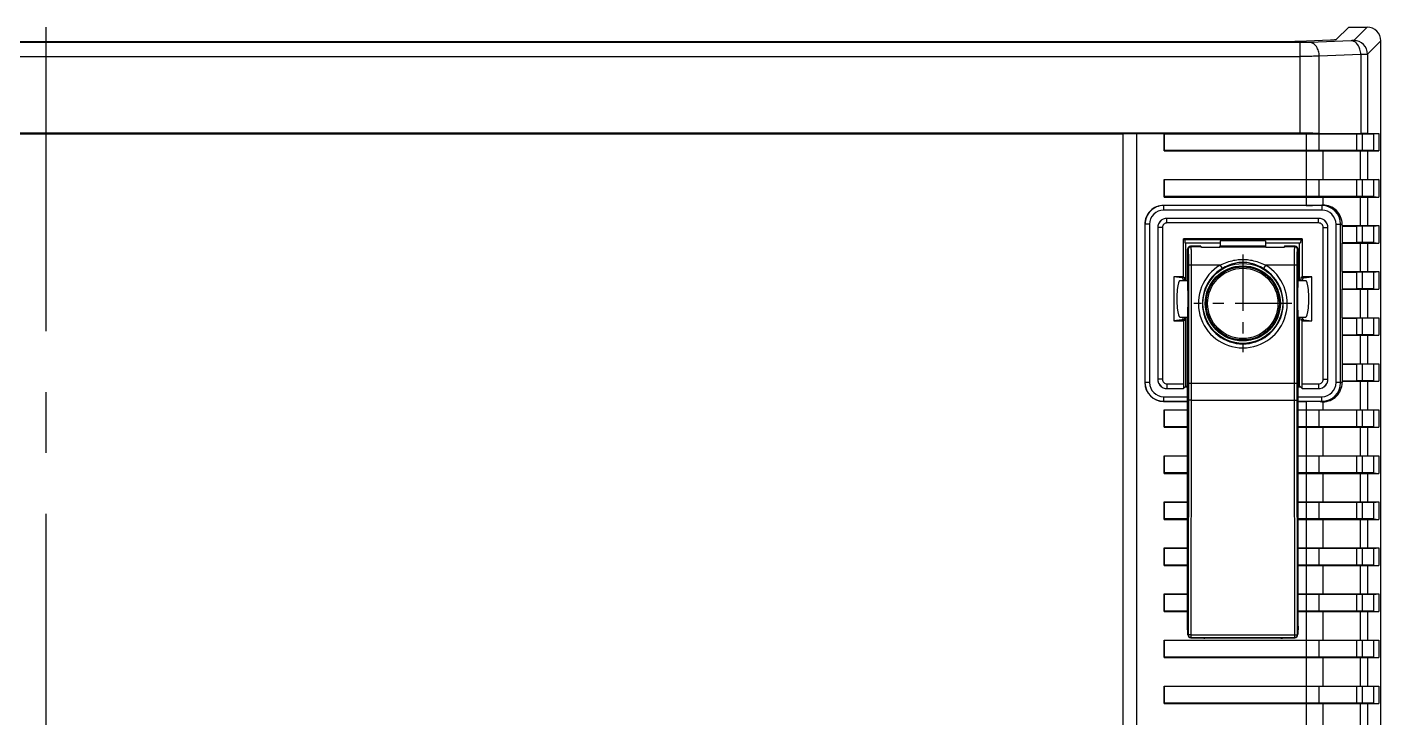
# Model space of a CAD drawing. Header units: millimetres. Extents: x 10368 to 13229, y -13270 to -11269.
# Drawn here: x 11258.9 to 11405.9, y -13023.8 to -12948.8 of the extents above; entities that cross this region are included whole.
import ezdxf

# ---------------------------------------------------------------- set-up
doc = ezdxf.new("R2010")
doc.units = ezdxf.units.MM
doc.linetypes.add('CENTER', pattern=[50.8, 31.75, -6.35, 6.35, -6.35])

# ---------------------------------------------------------------- blocks, each defined once
blk = doc.blocks.new('u58')
at = {"color": 1, "linetype": 'CENTER', "ltscale": 1.04}
blk.add_line((-185.502, 679.157), (-185.502, 939.157), dxfattribs=at)
at = {"color": 7, "linetype": 'Continuous'}
for p, q in [((-330.502, 937.658), (-330.502, 680.655)), ((-304.002, 927.609), (-304.002, 690.704)), ((-302.502, 927.557), (-302.502, 690.757)), ((-322.396, 720.704), (-322.396, 897.609)), ((-329.051, 752.609), (-329.051, 755.704)), ((-328.252, 752.609), (-328.252, 755.704)), ((-324.194, 752.609), (-324.194, 755.704)), ((-329.051, 752.609), (-330.284, 752.609)), ((-329.684, 752.557), (-330.284, 752.609)), ((-330.284, 750.704), (-330.284, 752.609)), ((-329.684, 752.557), (-307.002, 752.557)), ((-329.684, 750.757), (-329.684, 752.557)), ((-328.252, 752.609), (-329.052, 752.609)), ((-329.051, 752.609), (-328.452, 752.557)), ((-328.452, 750.757), (-328.452, 752.557)), ((-306.949, 752.609), (-328.252, 752.609)), ((-328.252, 752.609), (-327.837, 752.557)), ((-327.837, 750.757), (-327.837, 752.557)), ((-324.194, 752.609), (-323.779, 752.557)), ((-323.779, 752.557), (-323.779, 750.757)), ((-306.949, 752.609), (-307.002, 752.557)), ((-307.002, 752.557), (-307.002, 750.757)), ((-306.949, 752.609), (-306.949, 750.704)), ((-329.684, 750.757), (-330.284, 750.704)), ((-329.051, 750.704), (-330.284, 750.704)), ((-329.684, 750.757), (-307.002, 750.757)), ((-328.252, 750.704), (-329.052, 750.704)), ((-328.452, 750.757), (-329.051, 750.704)), ((-329.051, 747.609), (-329.051, 750.704)), ((-327.837, 750.757), (-328.252, 750.704)), ((-306.949, 750.704), (-328.252, 750.704)), ((-328.252, 747.609), (-328.252, 750.704)), ((-323.779, 750.757), (-324.194, 750.704)), ((-324.194, 747.609), (-324.194, 750.704)), ((-307.002, 750.757), (-306.949, 750.704)), ((-329.051, 747.609), (-330.284, 747.609)), ((-329.684, 747.557), (-330.284, 747.609)), ((-330.284, 745.704), (-330.284, 747.609)), ((-329.684, 747.557), (-307.002, 747.557)), ((-329.684, 745.757), (-329.684, 747.557)), ((-328.252, 747.609), (-329.052, 747.609)), ((-329.051, 747.609), (-328.452, 747.557)), ((-328.452, 745.757), (-328.452, 747.557)), ((-306.949, 747.609), (-328.252, 747.609)), ((-328.252, 747.609), (-327.837, 747.557)), ((-327.837, 745.757), (-327.837, 747.557)), ((-324.194, 747.609), (-323.779, 747.557)), ((-323.779, 747.557), (-323.779, 745.757)), ((-306.949, 747.609), (-307.002, 747.557)), ((-307.002, 747.557), (-307.002, 745.757)), ((-306.949, 747.609), (-306.949, 745.704)), ((-329.684, 745.757), (-330.284, 745.704)), ((-329.051, 745.704), (-330.284, 745.704)), ((-329.684, 745.757), (-307.002, 745.757)), ((-328.252, 745.704), (-329.052, 745.704)), ((-328.452, 745.757), (-329.051, 745.704)), ((-329.051, 742.609), (-329.051, 745.704)), ((-327.837, 745.757), (-328.252, 745.704)), ((-306.949, 745.704), (-328.252, 745.704)), ((-328.252, 742.609), (-328.252, 745.704)), ((-323.779, 745.757), (-324.194, 745.704)), ((-324.194, 742.609), (-324.194, 745.704)), ((-307.002, 745.757), (-306.949, 745.704)), ((-321.461, 745.078), (-321.502, 744.195)), ((-321.502, 744.18), (-321.462, 745.054)), ((-321.502, 744.188), (-321.502, 744.195)), ((-321.502, 744.18), (-321.502, 710.657)), ((-321.462, 745.054), (-321.459, 745.108)), ((-321.462, 745.067), (-321.462, 745.054)), ((-321.46, 745.113), (-321.461, 745.078)), ((-321.452, 745.147), (-321.441, 745.132)), ((-321.441, 745.132), (-321.406, 719.656)), ((-309.851, 745.447), (-321.153, 745.447)), ((-309.851, 745.447), (-321.153, 745.447)), ((-321.153, 745.447), (-321.153, 745.447)), ((-321.153, 745.447), (-321.141, 745.431)), ((-309.863, 745.431), (-321.141, 745.431)), ((-321.141, 745.431), (-321.141, 745.147)), ((-309.863, 745.147), (-321.141, 745.147)), ((-321.141, 745.147), (-321.106, 719.672)), ((-319.628, 745.51), (-311.375, 745.51)), ((-319.628, 745.51), (-319.628, 745.447)), ((-311.375, 745.51), (-311.375, 745.447)), ((-309.898, 719.672), (-309.863, 745.147)), ((-309.863, 745.431), (-309.851, 745.447)), ((-309.863, 745.147), (-309.863, 745.431)), ((-309.851, 745.447), (-309.851, 745.447)), ((-309.598, 719.656), (-309.563, 745.132)), ((-309.563, 745.132), (-309.551, 745.147)), ((-309.546, 745.142), (-309.549, 745.167)), ((-309.542, 745.081), (-309.502, 744.195)), ((-309.542, 745.067), (-309.541, 745.054)), ((-309.541, 745.054), (-309.502, 744.18)), ((-309.502, 744.188), (-309.502, 744.195)), ((-309.502, 744.18), (-309.502, 710.657)), ((-329.051, 742.609), (-330.284, 742.609)), ((-329.684, 742.557), (-330.284, 742.609)), ((-330.284, 740.704), (-330.284, 742.609)), ((-328.252, 742.609), (-329.052, 742.609)), ((-329.051, 742.609), (-328.452, 742.557)), ((-321.502, 742.609), (-328.252, 742.609)), ((-328.252, 742.609), (-327.837, 742.557)), ((-324.194, 742.609), (-323.779, 742.557)), ((-306.949, 742.609), (-309.502, 742.609)), ((-306.949, 742.609), (-307.002, 742.557)), ((-306.949, 742.609), (-306.949, 740.704)), ((-329.684, 742.557), (-321.502, 742.557)), ((-329.684, 740.757), (-329.684, 742.557)), ((-328.452, 740.757), (-328.452, 742.557)), ((-327.837, 740.757), (-327.837, 742.557)), ((-323.779, 742.557), (-323.779, 740.757)), ((-309.502, 742.557), (-307.002, 742.557)), ((-307.002, 742.557), (-307.002, 740.757)), ((-329.684, 740.757), (-330.284, 740.704)), ((-329.051, 740.704), (-330.284, 740.704)), ((-329.684, 740.757), (-321.502, 740.757)), ((-328.252, 740.704), (-329.052, 740.704)), ((-328.452, 740.757), (-329.051, 740.704)), ((-329.051, 737.609), (-329.051, 740.704)), ((-327.837, 740.757), (-328.252, 740.704)), ((-321.502, 740.704), (-328.252, 740.704)), ((-328.252, 737.609), (-328.252, 740.704)), ((-323.779, 740.757), (-324.194, 740.704)), ((-324.194, 737.609), (-324.194, 740.704)), ((-309.502, 740.757), (-307.002, 740.757)), ((-306.949, 740.704), (-309.502, 740.704)), ((-307.002, 740.757), (-306.949, 740.704)), ((-329.051, 737.609), (-330.284, 737.609)), ((-329.684, 737.557), (-330.284, 737.609)), ((-330.284, 735.704), (-330.284, 737.609)), ((-329.684, 737.557), (-321.502, 737.557)), ((-329.684, 735.757), (-329.684, 737.557)), ((-328.252, 737.609), (-329.052, 737.609)), ((-329.051, 737.609), (-328.452, 737.557)), ((-328.452, 735.757), (-328.452, 737.557)), ((-321.502, 737.609), (-328.252, 737.609)), ((-328.252, 737.609), (-327.837, 737.557)), ((-327.837, 735.757), (-327.837, 737.557)), ((-324.194, 737.609), (-323.779, 737.557)), ((-323.779, 737.557), (-323.779, 735.757)), ((-306.949, 737.609), (-309.502, 737.609)), ((-309.502, 737.557), (-307.002, 737.557)), ((-306.949, 737.609), (-307.002, 737.557)), ((-307.002, 737.557), (-307.002, 735.757)), ((-306.949, 737.609), (-306.949, 735.704)), ((-329.684, 735.757), (-330.284, 735.704)), ((-329.051, 735.704), (-330.284, 735.704)), ((-329.684, 735.757), (-321.502, 735.757)), ((-328.252, 735.704), (-329.052, 735.704)), ((-328.452, 735.757), (-329.051, 735.704)), ((-329.051, 732.609), (-329.051, 735.704)), ((-327.837, 735.757), (-328.252, 735.704)), ((-321.502, 735.704), (-328.252, 735.704)), ((-328.252, 732.609), (-328.252, 735.704)), ((-323.779, 735.757), (-324.194, 735.704)), ((-324.194, 732.609), (-324.194, 735.704)), ((-309.502, 735.757), (-307.002, 735.757)), ((-306.949, 735.704), (-309.502, 735.704)), ((-307.002, 735.757), (-306.949, 735.704)), ((-329.684, 732.557), (-330.284, 732.609)), ((-329.051, 732.609), (-330.284, 732.609)), ((-330.284, 730.704), (-330.284, 732.609)), ((-329.684, 732.557), (-321.502, 732.557)), ((-329.684, 730.757), (-329.684, 732.557)), ((-328.252, 732.609), (-329.052, 732.609)), ((-329.051, 732.609), (-328.452, 732.557)), ((-328.452, 730.757), (-328.452, 732.557)), ((-321.502, 732.609), (-328.252, 732.609)), ((-328.252, 732.609), (-327.837, 732.557)), ((-327.837, 730.757), (-327.837, 732.557)), ((-324.194, 732.609), (-323.779, 732.557)), ((-323.779, 732.557), (-323.779, 730.757)), ((-306.949, 732.609), (-309.502, 732.609)), ((-309.502, 732.557), (-307.002, 732.557)), ((-306.949, 732.609), (-307.002, 732.557)), ((-307.002, 732.557), (-307.002, 730.757)), ((-306.949, 732.609), (-306.949, 730.704)), ((-329.684, 730.757), (-330.284, 730.704)), ((-329.051, 730.704), (-330.284, 730.704)), ((-329.684, 730.757), (-321.502, 730.757)), ((-328.252, 730.704), (-329.052, 730.704)), ((-328.452, 730.757), (-329.051, 730.704)), ((-329.051, 727.609), (-329.051, 730.704)), ((-327.837, 730.757), (-328.252, 730.704)), ((-321.502, 730.704), (-328.252, 730.704)), ((-328.252, 727.609), (-328.252, 730.704)), ((-323.779, 730.757), (-324.194, 730.704)), ((-324.194, 727.609), (-324.194, 730.704)), ((-309.502, 730.757), (-307.002, 730.757)), ((-306.949, 730.704), (-309.502, 730.704)), ((-307.002, 730.757), (-306.949, 730.704)), ((-329.051, 727.609), (-330.284, 727.609)), ((-329.684, 727.557), (-330.284, 727.609)), ((-330.284, 725.704), (-330.284, 727.609)), ((-329.684, 727.557), (-321.502, 727.557)), ((-329.684, 725.757), (-329.684, 727.557)), ((-328.252, 727.609), (-329.052, 727.609)), ((-329.051, 727.609), (-328.452, 727.557)), ((-328.452, 725.757), (-328.452, 727.557)), ((-321.502, 727.609), (-328.252, 727.609)), ((-328.252, 727.609), (-327.837, 727.557)), ((-327.837, 725.757), (-327.837, 727.557)), ((-324.194, 727.609), (-323.779, 727.557)), ((-323.779, 727.557), (-323.779, 725.757)), ((-306.949, 727.609), (-309.502, 727.609)), ((-309.502, 727.557), (-307.002, 727.557)), ((-306.949, 727.609), (-307.002, 727.557)), ((-307.002, 727.557), (-307.002, 725.757)), ((-306.949, 727.609), (-306.949, 725.704)), ((-329.684, 725.757), (-330.284, 725.704)), ((-329.051, 725.704), (-330.284, 725.704)), ((-329.684, 725.757), (-321.502, 725.757)), ((-328.252, 725.704), (-329.052, 725.704)), ((-328.452, 725.757), (-329.051, 725.704)), ((-329.051, 722.609), (-329.051, 725.704)), ((-327.837, 725.757), (-328.252, 725.704)), ((-321.502, 725.704), (-328.252, 725.704)), ((-328.252, 722.609), (-328.252, 725.704)), ((-323.779, 725.757), (-324.194, 725.704)), ((-324.194, 722.609), (-324.194, 725.704)), ((-309.502, 725.757), (-307.002, 725.757)), ((-306.949, 725.704), (-309.502, 725.704)), ((-307.002, 725.757), (-306.949, 725.704)), ((-329.051, 722.609), (-330.284, 722.609)), ((-329.684, 722.557), (-330.284, 722.609)), ((-330.284, 720.704), (-330.284, 722.609)), ((-329.684, 722.557), (-321.502, 722.557)), ((-329.684, 720.757), (-329.684, 722.557)), ((-328.252, 722.609), (-329.052, 722.609)), ((-329.051, 722.609), (-328.452, 722.557)), ((-328.452, 720.757), (-328.452, 722.557)), ((-321.502, 722.609), (-328.252, 722.609)), ((-328.252, 722.609), (-327.837, 722.557)), ((-327.837, 720.757), (-327.837, 722.557)), ((-324.194, 722.609), (-323.779, 722.557)), ((-323.779, 722.557), (-323.779, 720.757)), ((-306.949, 722.609), (-309.502, 722.609)), ((-309.502, 722.557), (-307.002, 722.557)), ((-306.949, 722.609), (-307.002, 722.557)), ((-307.002, 722.557), (-307.002, 720.757)), ((-306.949, 722.609), (-306.949, 720.704)), ((-329.684, 720.757), (-330.284, 720.704)), ((-329.051, 720.704), (-330.284, 720.704)), ((-329.684, 720.757), (-321.502, 720.757)), ((-328.252, 720.704), (-329.052, 720.704)), ((-328.452, 720.757), (-329.051, 720.704)), ((-329.051, 717.609), (-329.051, 720.704)), ((-327.837, 720.757), (-328.252, 720.704)), ((-321.502, 720.704), (-328.252, 720.704)), ((-328.252, 717.609), (-328.252, 720.704)), ((-323.779, 720.757), (-324.194, 720.704)), ((-324.194, 719.834), (-324.194, 720.704)), ((-322.396, 719.799), (-322.396, 720.704)), ((-309.502, 720.757), (-307.002, 720.757)), ((-306.949, 720.704), (-309.502, 720.704)), ((-307.002, 720.757), (-306.949, 720.704)), ((-324.102, 719.832), (-324.102, 719.282)), ((-321.502, 719.782), (-324.102, 719.782)), ((-321.502, 719.282), (-324.102, 719.282)), ((-321.502, 719.799), (-322.396, 719.799)), ((-309.898, 719.672), (-321.106, 719.672)), ((-321.106, 719.672), (-321.105, 717.84)), ((-309.899, 717.84), (-309.898, 719.672)), ((-306.902, 719.799), (-309.502, 719.799)), ((-306.902, 719.782), (-309.502, 719.782)), ((-306.902, 719.282), (-309.502, 719.282)), ((-306.902, 719.282), (-306.902, 719.799)), ((-329.051, 717.609), (-330.284, 717.609)), ((-329.684, 717.557), (-330.284, 717.609)), ((-330.284, 715.704), (-330.284, 717.609)), ((-328.252, 717.609), (-329.052, 717.609)), ((-329.051, 717.609), (-328.452, 717.557)), ((-326.287, 717.609), (-328.252, 717.609)), ((-328.252, 717.609), (-327.837, 717.557)), ((-326.287, 717.609), (-326.332, 717.557)), ((-326.287, 717.757), (-325.627, 717.757)), ((-326.287, 717.609), (-326.287, 717.757)), ((-326.127, 717.757), (-326.127, 700.557)), ((-325.627, 717.757), (-325.627, 700.557)), ((-321.938, 718.393), (-323.739, 718.393)), ((-323.739, 717.893), (-323.739, 718.393)), ((-321.951, 717.893), (-323.739, 717.893)), ((-321.951, 717.893), (-321.951, 711.038)), ((-321.937, 718.393), (-321.938, 718.393)), ((-321.937, 718.393), (-321.676, 718.132)), ((-321.801, 718.257), (-321.502, 718.257)), ((-321.502, 718.191), (-321.735, 718.191)), ((-321.502, 718.132), (-321.676, 718.132)), ((-321.676, 718.132), (-321.676, 710.657)), ((-321.405, 717.84), (-309.599, 717.84)), ((-321.405, 717.84), (-321.405, 705.01)), ((-321.105, 717.84), (-321.105, 705.01)), ((-309.899, 705.01), (-309.899, 717.84)), ((-309.599, 705.01), (-309.599, 717.84)), ((-309.502, 718.257), (-309.203, 718.257)), ((-309.268, 718.191), (-309.502, 718.191)), ((-309.328, 718.132), (-309.502, 718.132)), ((-309.066, 718.393), (-309.328, 718.132)), ((-309.328, 718.132), (-309.328, 710.657)), ((-309.066, 718.393), (-309.066, 718.393)), ((-307.265, 718.393), (-309.066, 718.393)), ((-307.265, 717.893), (-309.053, 717.893)), ((-309.053, 711.038), (-309.053, 717.893)), ((-307.265, 717.893), (-307.265, 718.393)), ((-305.376, 717.757), (-304.86, 717.757)), ((-305.376, 700.557), (-305.376, 717.757)), ((-304.877, 700.557), (-304.877, 717.757)), ((-304.86, 700.557), (-304.86, 717.757)), ((-329.684, 717.557), (-327.837, 717.557)), ((-329.684, 715.757), (-329.684, 717.557)), ((-328.452, 715.757), (-328.452, 717.557)), ((-326.332, 717.557), (-327.837, 717.557)), ((-327.837, 715.757), (-327.837, 717.557)), ((-326.332, 717.557), (-326.332, 715.757)), ((-324.239, 717.394), (-324.739, 717.394)), ((-324.739, 717.394), (-324.739, 700.92)), ((-324.239, 717.394), (-324.239, 700.92)), ((-306.765, 717.394), (-306.265, 717.394)), ((-306.765, 700.92), (-306.765, 717.394)), ((-306.265, 700.92), (-306.265, 717.394)), ((-329.684, 715.757), (-330.284, 715.704)), ((-329.051, 715.704), (-330.284, 715.704)), ((-329.684, 715.757), (-327.837, 715.757)), ((-328.252, 715.704), (-329.052, 715.704)), ((-328.452, 715.757), (-329.051, 715.704)), ((-329.051, 712.609), (-329.051, 715.704)), ((-327.837, 715.757), (-328.252, 715.704)), ((-326.287, 715.704), (-328.252, 715.704)), ((-328.252, 712.609), (-328.252, 715.704)), ((-326.332, 715.757), (-327.837, 715.757)), ((-326.332, 715.757), (-326.287, 715.704)), ((-326.287, 712.609), (-326.287, 715.704)), ((-329.051, 712.609), (-330.284, 712.609)), ((-329.684, 712.557), (-330.284, 712.609)), ((-330.284, 710.704), (-330.284, 712.609)), ((-329.684, 712.557), (-327.837, 712.557)), ((-329.684, 710.757), (-329.684, 712.557)), ((-328.252, 712.609), (-329.052, 712.609)), ((-329.051, 712.609), (-328.452, 712.557)), ((-328.452, 710.757), (-328.452, 712.557)), ((-326.287, 712.609), (-328.252, 712.609)), ((-328.252, 712.609), (-327.837, 712.557)), ((-326.332, 712.557), (-327.837, 712.557)), ((-327.837, 710.757), (-327.837, 712.557)), ((-326.287, 712.609), (-326.332, 712.557)), ((-326.332, 712.557), (-326.332, 710.757)), ((-329.684, 710.757), (-330.284, 710.704)), ((-329.051, 710.704), (-330.284, 710.704)), ((-329.684, 710.757), (-327.837, 710.757)), ((-328.252, 710.704), (-329.052, 710.704)), ((-328.452, 710.757), (-329.051, 710.704)), ((-329.051, 707.609), (-329.051, 710.704)), ((-327.837, 710.757), (-328.252, 710.704)), ((-326.287, 710.704), (-328.252, 710.704)), ((-328.252, 707.609), (-328.252, 710.704)), ((-326.332, 710.757), (-327.837, 710.757)), ((-326.332, 710.757), (-326.287, 710.704)), ((-326.287, 710.704), (-326.287, 707.609)), ((-321.951, 711.038), (-323.002, 711.038)), ((-322.123, 710.946), (-323.002, 711.038)), ((-323.002, 711.038), (-323.002, 706.276)), ((-321.502, 710.657), (-322.332, 710.657)), ((-321.502, 710.657), (-322.332, 710.657)), ((-322.123, 710.946), (-321.813, 710.946)), ((-321.951, 711.038), (-321.813, 710.946)), ((-308.671, 710.657), (-309.502, 710.657)), ((-308.671, 710.657), (-309.502, 710.657)), ((-309.053, 711.038), (-309.19, 710.946)), ((-309.19, 710.946), (-308.88, 710.946)), ((-308.002, 711.038), (-309.053, 711.038)), ((-308.88, 710.946), (-308.002, 711.038)), ((-308.002, 706.276), (-308.002, 711.038)), ((-329.051, 707.609), (-330.284, 707.609)), ((-329.684, 707.557), (-330.284, 707.609)), ((-330.284, 705.704), (-330.284, 707.609)), ((-329.684, 707.557), (-327.837, 707.557)), ((-329.684, 705.757), (-329.684, 707.557)), ((-328.252, 707.609), (-329.052, 707.609)), ((-329.051, 707.609), (-328.452, 707.557)), ((-328.452, 705.757), (-328.452, 707.557)), ((-326.287, 707.609), (-328.252, 707.609)), ((-328.252, 707.609), (-327.837, 707.557)), ((-326.332, 707.557), (-327.837, 707.557)), ((-327.837, 705.757), (-327.837, 707.557)), ((-326.287, 707.609), (-326.332, 707.557)), ((-326.332, 707.557), (-326.332, 705.757)), ((-322.123, 706.367), (-323.002, 706.276)), ((-323.002, 706.276), (-321.951, 706.276)), ((-321.502, 706.657), (-322.332, 706.657)), ((-321.502, 706.657), (-322.332, 706.657)), ((-322.123, 706.367), (-321.813, 706.367)), ((-321.951, 706.276), (-321.813, 706.367)), ((-321.951, 702.161), (-321.951, 706.276)), ((-321.676, 706.657), (-321.676, 702.573)), ((-321.502, 706.657), (-321.502, 703.257)), ((-308.671, 706.657), (-309.502, 706.657)), ((-308.671, 706.657), (-309.502, 706.657)), ((-309.502, 706.657), (-309.502, 703.257)), ((-309.328, 706.657), (-309.328, 702.573)), ((-309.19, 706.367), (-308.88, 706.367)), ((-309.053, 706.276), (-309.19, 706.367)), ((-309.053, 706.276), (-308.002, 706.276)), ((-309.053, 706.276), (-309.053, 702.161)), ((-308.88, 706.367), (-308.002, 706.276)), ((-329.684, 705.757), (-330.284, 705.704)), ((-329.051, 705.704), (-330.284, 705.704)), ((-329.684, 705.757), (-327.837, 705.757)), ((-328.252, 705.704), (-329.052, 705.704)), ((-328.452, 705.757), (-329.051, 705.704)), ((-329.051, 702.609), (-329.051, 705.704)), ((-327.837, 705.757), (-328.252, 705.704)), ((-326.287, 705.704), (-328.252, 705.704)), ((-328.252, 702.609), (-328.252, 705.704)), ((-326.332, 705.757), (-327.837, 705.757)), ((-326.332, 705.757), (-326.287, 705.704)), ((-326.287, 705.704), (-326.287, 702.609)), ((-321.405, 705.01), (-317.973, 705.01)), ((-317.973, 705.01), (-317.751, 705.382)), ((-313.031, 705.01), (-313.252, 705.382)), ((-313.031, 705.01), (-309.599, 705.01)), ((-321.448, 703.31), (-321.502, 703.257)), ((-321.148, 703.01), (-321.202, 702.957)), ((-321.202, 702.957), (-320.045, 702.957)), ((-321.148, 703.01), (-320.01, 703.01)), ((-320.045, 702.957), (-320.01, 703.01)), ((-320.002, 703.073), (-318.002, 703.073)), ((-313.006, 703.01), (-317.998, 703.01)), ((-317.998, 703.01), (-317.965, 702.912)), ((-313.038, 702.912), (-317.965, 702.912)), ((-317.965, 702.373), (-317.965, 702.912)), ((-313.006, 703.01), (-313.038, 702.912)), ((-313.038, 702.373), (-313.038, 702.912)), ((-313.002, 703.073), (-311.002, 703.073)), ((-310.994, 703.01), (-309.855, 703.01)), ((-310.958, 702.957), (-310.994, 703.01)), ((-310.958, 702.957), (-309.802, 702.957)), ((-309.802, 702.957), (-309.855, 703.01)), ((-309.502, 703.257), (-309.556, 703.31)), ((-329.051, 702.609), (-330.284, 702.609)), ((-329.684, 702.557), (-330.284, 702.609)), ((-330.284, 700.704), (-330.284, 702.609)), ((-329.684, 702.557), (-327.837, 702.557)), ((-329.684, 700.757), (-329.684, 702.557)), ((-328.252, 702.609), (-329.052, 702.609)), ((-329.051, 702.609), (-328.452, 702.557)), ((-328.452, 700.757), (-328.452, 702.557)), ((-326.287, 702.609), (-328.252, 702.609)), ((-328.252, 702.609), (-327.837, 702.557)), ((-326.332, 702.557), (-327.837, 702.557)), ((-327.837, 700.757), (-327.837, 702.557)), ((-326.287, 702.609), (-326.332, 702.557)), ((-326.332, 702.557), (-326.332, 700.757)), ((-321.951, 702.161), (-321.79, 702.268)), ((-321.951, 702.161), (-309.053, 702.161)), ((-321.79, 702.268), (-321.785, 702.573)), ((-321.79, 702.268), (-309.213, 702.268)), ((-317.965, 702.573), (-321.785, 702.573)), ((-317.965, 702.373), (-313.038, 702.373)), ((-309.218, 702.573), (-313.038, 702.573)), ((-309.213, 702.268), (-309.218, 702.573)), ((-309.053, 702.161), (-309.213, 702.268)), ((-329.684, 700.757), (-330.284, 700.704)), ((-329.051, 700.704), (-330.284, 700.704)), ((-329.684, 700.757), (-327.837, 700.757)), ((-328.252, 700.704), (-329.052, 700.704)), ((-328.452, 700.757), (-329.051, 700.704)), ((-329.051, 697.609), (-329.051, 700.704)), ((-327.837, 700.757), (-328.252, 700.704)), ((-326.287, 700.704), (-328.252, 700.704)), ((-328.252, 697.609), (-328.252, 700.704)), ((-326.332, 700.757), (-327.837, 700.757)), ((-326.332, 700.757), (-326.287, 700.704)), ((-326.287, 700.704), (-326.287, 700.557)), ((-325.627, 700.557), (-326.287, 700.557)), ((-324.239, 700.92), (-324.739, 700.92)), ((-323.739, 700.42), (-307.265, 700.42)), ((-323.739, 700.42), (-323.739, 699.92)), ((-307.265, 700.42), (-307.265, 699.92)), ((-306.765, 700.92), (-306.265, 700.92)), ((-305.376, 700.557), (-304.86, 700.557)), ((-324.194, 697.609), (-324.194, 698.479)), ((-324.102, 699.031), (-306.902, 699.031)), ((-324.102, 698.481), (-324.102, 699.031)), ((-324.102, 698.532), (-306.902, 698.532)), ((-323.739, 699.92), (-307.265, 699.92)), ((-322.396, 698.515), (-306.902, 698.515)), ((-322.396, 697.609), (-322.396, 698.515)), ((-306.902, 698.515), (-306.902, 699.031)), ((-329.051, 697.609), (-330.284, 697.609)), ((-329.684, 697.557), (-330.284, 697.609)), ((-330.284, 695.704), (-330.284, 697.609)), ((-329.684, 697.557), (-307.002, 697.557)), ((-329.684, 695.757), (-329.684, 697.557)), ((-328.252, 697.609), (-329.052, 697.609)), ((-329.051, 697.609), (-328.452, 697.557)), ((-328.452, 695.757), (-328.452, 697.557)), ((-306.949, 697.609), (-328.252, 697.609)), ((-328.252, 697.609), (-327.837, 697.557)), ((-327.837, 695.757), (-327.837, 697.557)), ((-324.194, 697.609), (-323.779, 697.557)), ((-323.779, 697.557), (-323.779, 695.757)), ((-322.396, 690.676), (-322.396, 697.609)), ((-306.949, 697.609), (-307.002, 697.557)), ((-307.002, 697.557), (-307.002, 695.757)), ((-306.949, 697.609), (-306.949, 695.704)), ((-330.284, 695.704), (-329.684, 695.757)), ((-329.051, 695.704), (-330.284, 695.704)), ((-329.684, 695.757), (-307.002, 695.757)), ((-328.252, 695.704), (-329.052, 695.704)), ((-328.452, 695.757), (-329.051, 695.704)), ((-329.051, 692.609), (-329.051, 695.704)), ((-327.837, 695.757), (-328.252, 695.704)), ((-306.949, 695.704), (-328.252, 695.704)), ((-328.252, 692.609), (-328.252, 695.704)), ((-323.779, 695.757), (-324.194, 695.704)), ((-324.194, 692.609), (-324.194, 695.704)), ((-307.002, 695.757), (-306.949, 695.704)), ((-329.051, 692.609), (-330.284, 692.609)), ((-330.284, 692.609), (-329.684, 692.557)), ((-330.284, 690.704), (-330.284, 692.609)), ((-328.252, 692.609), (-329.052, 692.609)), ((-329.051, 692.609), (-328.452, 692.557)), ((-306.949, 692.609), (-328.252, 692.609)), ((-328.252, 692.609), (-327.837, 692.557)), ((-324.194, 692.609), (-323.779, 692.557)), ((-306.949, 692.609), (-307.002, 692.557)), ((-306.949, 692.609), (-306.949, 690.704)), ((-329.684, 692.557), (-307.002, 692.557)), ((-329.684, 690.757), (-329.684, 692.557)), ((-328.452, 690.757), (-328.452, 692.557)), ((-327.837, 690.757), (-327.837, 692.557)), ((-323.779, 692.557), (-323.779, 690.757)), ((-307.002, 692.557), (-307.002, 690.757)), ((-329.684, 690.757), (-330.284, 690.704)), ((-329.051, 690.704), (-330.284, 690.704)), ((-307.002, 690.757), (-329.684, 690.757)), ((-328.452, 690.757), (-329.051, 690.704)), ((-329.051, 690.704), (-328.313, 690.709)), ((-329.051, 682.106), (-329.051, 690.704)), ((-328.313, 682.133), (-328.313, 690.709)), ((-327.837, 690.757), (-328.211, 690.709)), ((-324.153, 690.709), (-328.211, 690.709)), ((-323.779, 690.757), (-324.153, 690.709)), ((-323.805, 690.706), (-323.805, 682.321)), ((-321.731, 690.669), (-49.273, 690.669)), ((-321.731, 690.669), (-321.731, 680.841)), ((-307.002, 690.757), (-306.949, 690.704)), ((-304.002, 690.704), (-306.949, 690.704)), ((-302.502, 690.757), (-304.002, 690.704)), ((-68.502, 690.757), (-302.502, 690.757)), ((-328.313, 682.133), (-323.805, 682.321)), ((-49.273, 682.339), (-321.731, 682.339)), ((-330.502, 680.655), (-329.051, 682.106)), ((-321.731, 680.841), (-49.273, 680.841)), ((-329.003, 679.157), (-327.553, 680.607)), ((-327.276, 680.634), (-322.768, 680.822)), ((-327.004, 679.157), (-325.639, 680.522)), ((-325.023, 680.581), (-321.552, 680.726)), ((-320.167, 680.75), (-50.836, 680.75)), ((-327.004, 679.157), (-329.003, 679.157))]:
    blk.add_line(p, q, dxfattribs=at)
at = {"color": 1, "linetype": 'CENTER', "ltscale": 0.193094}
for p, q in [((-315.502, 703.847), (-315.502, 714.467)), ((-320.812, 709.157), (-310.192, 709.157))]:
    blk.add_line(p, q, dxfattribs=at)
at = {"color": 7, "linetype": 'Continuous'}
for points in [[(-321.455, 745.165), (-321.458, 745.14), (-321.46, 745.113)], [(-321.44, 745.238), (-321.451, 745.194), (-321.455, 745.165)], [(-321.153, 745.447), (-321.238, 745.435), (-321.311, 745.403), (-321.371, 745.354), (-321.414, 745.296), (-321.44, 745.238)], [(-319.628, 745.51), (-319.71, 745.505), (-319.815, 745.482), (-319.895, 745.447)], [(-311.113, 745.447), (-311.161, 745.472), (-311.28, 745.503), (-311.375, 745.51)], [(-309.565, 745.241), (-309.591, 745.298), (-309.633, 745.354), (-309.692, 745.402), (-309.765, 745.435), (-309.851, 745.447)], [(-309.549, 745.167), (-309.553, 745.197), (-309.565, 745.241)], [(-309.542, 745.081), (-309.544, 745.115), (-309.546, 745.142)], [(-323.739, 718.393), (-323.919, 718.377), (-324.148, 718.306), (-324.354, 718.182), (-324.524, 718.012), (-324.649, 717.807), (-324.721, 717.578), (-324.739, 717.394)], [(-306.265, 717.394), (-306.281, 717.573), (-306.353, 717.803), (-306.477, 718.009), (-306.647, 718.179), (-306.852, 718.304), (-307.081, 718.376), (-307.265, 718.393)], [(-324.739, 700.92), (-324.722, 700.74), (-324.651, 700.511), (-324.527, 700.305), (-324.357, 700.134), (-324.152, 700.009), (-323.923, 699.937), (-323.739, 699.92)], [(-307.265, 699.92), (-307.085, 699.936), (-306.856, 700.007), (-306.65, 700.132), (-306.479, 700.301), (-306.354, 700.507), (-306.282, 700.736), (-306.265, 700.92)]]:
    blk.add_lwpolyline(points, dxfattribs=at)
for radius in [4.337, 4.077, 4, 3.971, 3.819]:
    blk.add_circle((-315.502, 709.157), radius, dxfattribs=at)
for centre, radius, start, end in [((-321.141, 745.131), 0.3, 90.05393, 179.92948), ((-321.152, 745.146), 0.3, 114.34732, 157.37662), ((-321.154, 745.15), 0.296, 111.07028, 114.34142), ((-309.863, 745.131), 0.3, 0.07052, 89.94607), ((-309.85, 745.15), 0.296, 65.67194, 68.89267), ((-309.851, 745.147), 0.3, 0.06714, 65.67355), ((-310.623, 745.003), 1.082, 2.65141, 3.36935), ((-324.102, 717.757), 2.025, 90, 180), ((-324.102, 717.757), 1.526, 90, 180), ((-324.208, 717.508), 2.326, 87.39575, 89.66682), ((-306.902, 717.757), 2.042, 0, 90), ((-306.902, 717.757), 2.025, 0, 90), ((-306.902, 717.757), 1.526, 0, 90), ((-324.102, 717.757), 0.5, 117.72341, 152.4266), ((-323.739, 717.394), 0.5, 89.99233, 180.00767), ((-307.265, 717.394), 0.5, 359.99233, 90.00767), ((-306.902, 717.757), 0.5, 27.72341, 62.4266), ((-315.502, 709.157), 4.827, 300.78975, 239.21025), ((-315.502, 709.157), 4.394, 300.78975, 239.21025), ((-321.202, 703.257), 0.3, 179.9924, 270.0076), ((-321.148, 703.311), 0.3, 180.04649, 269.95351), ((-309.856, 703.311), 0.3, 270.04649, 359.95351), ((-309.802, 703.257), 0.3, 269.9924, 0.0076), ((-324.102, 700.557), 2.025, 180, 270), ((-324.102, 700.557), 1.526, 180, 270), ((-324.102, 700.557), 0.5, 207.72341, 242.4266), ((-323.739, 700.92), 0.5, 179.99232, 270.00768), ((-307.265, 700.92), 0.5, 269.99232, 0.00768), ((-306.902, 700.557), 1.526, 270, 0), ((-306.902, 700.557), 2.025, 270, 0), ((-306.902, 700.557), 2.042, 270, 0), ((-306.902, 700.557), 0.5, 297.72341, 332.4266), ((-324.207, 700.801), 2.322, 270.33111, 272.60631), ((-328.211, 675.539), 15.171, 90.00012, 90.38782), ((-324.154, 675.321), 15.389, 88.70328, 89.99564), ((-311.959, 1218.309), 527.737, 268.7137, 268.86675), ((-327.549, 682.109), 1.502, 180.12903, 269.87097)]:
    blk.add_arc(centre, radius, start, end, dxfattribs=at)
for centre, major_axis, ratio, start_param, end_param in [((-321.352, 740.876), (-0.149, 3.322), 0.0047004, 0.078072, 0.1042497), ((-309.652, 740.876), (0.149, 3.322), 0.0047004, -0.1042497, -0.078072), ((-324.206, 717.757), (2.08, 0), 0.9987407, 1.5649342, 3.1415927), ((-322.396, 719.935), (2.6, 0), 0.0524078, -2.2863837, -1.5707963), ((-321.938, 717.893), (0, 0.5), 0.0261859, 0.0005198, 1.5707963), ((-309.066, 717.893), (0, 0.5), 0.0261859, -1.5707963, -0.0005198), ((-322.332, 708.657), (0, 2), 0.1673426, 0, 3.1415927), ((-322.13, 708.657), (0, 2.29), 0.1673426, -0.5000871, -0.0174533), ((-321.814, 708.657), (0, 2.29), 0.0261859, -0.5002211, -0.0174533), ((-321.502, 708.657), (0, 2), 0.0261859, -3.1415927, 0), ((-309.502, 708.657), (0, 2), 0.0261859, 0, 3.1415927), ((-309.189, 708.657), (0, 2.29), 0.0261859, 0.0174533, 0.5002211), ((-308.874, 708.657), (0, 2.29), 0.1673426, 0.0174533, 0.5000871), ((-308.671, 708.657), (0, 2), 0.1673426, -3.1415927, 0), ((-322.13, 708.657), (0, 2.29), 0.1673426, -3.1241394, -2.6415055), ((-321.814, 708.657), (0, 2.29), 0.0261859, -3.1241394, -2.6413716), ((-309.189, 708.657), (0, 2.29), 0.0261859, -3.6418137, -3.1590459), ((-308.874, 708.657), (0, 2.29), 0.1673426, -3.6416798, -3.1590459), ((-320.011, 705.01), (0, 2), 0.0174551, -3.1154127, -2.8889124), ((-317.997, 705.01), (0, 2), 0.0087269, -3.3942729, -3.1677726), ((-313.006, 705.01), (0, 2), 0.0087269, -3.1154127, -2.8889124), ((-310.993, 705.01), (0, 2), 0.0174551, -3.3942729, -3.1677726), ((-324.206, 700.557), (2.08, 0), 0.9987407, -3.1415927, -1.5649342), ((-322.396, 698.379), (2.6, 0), 0.0524078, 1.5707963, 2.2863837), ((-321.731, 690.932), (3, 0), 0.0874887, -1.7943715, -1.5707963), ((-329, 680.658), (-1.063, -1.063), 0.9980992, -0.7844468, 0.7844468)]:
    blk.add_ellipse(centre, major_axis=major_axis, ratio=ratio, start_param=start_param, end_param=end_param, dxfattribs=at)
for points, start_tangent, end_tangent in [([(-321.459, 745.108), (-321.456, 745.139)], (0.0423089, 0.9991046), (0.1694428, 0.98554)), ([(-321.456, 745.139), (-321.452, 745.147)], (0.1694428, 0.98554), (0.6020285, -0.7984746)), ([(-321.429, 745.262), (-321.452, 745.147)], (-0.3841168, -0.9232845), (-0.0009138, -0.9999996)), ([(-321.141, 745.147), (-321.231, 745.146), (-321.314, 745.144), (-321.38, 745.141), (-321.424, 745.136), (-321.441, 745.132)], (-0.9999991, -0.0013686), (-0.4467231, -0.8946723)), ([(-321.153, 745.447), (-321.26, 745.427)], (-0.9999996, -0.0009133), (-0.9331284, -0.3595433)), ([(-309.863, 745.147), (-309.773, 745.146), (-309.69, 745.144), (-309.623, 745.141), (-309.579, 745.136), (-309.563, 745.132)], (0.9999991, -0.0013686), (0.4467231, -0.8946723)), ([(-309.851, 745.447), (-309.743, 745.426)], (0.9999996, -0.0009133), (0.9328964, -0.3601449)), ([(-309.551, 745.147), (-309.548, 745.139), (-309.545, 745.108), (-309.542, 745.067)], (0.6020285, 0.7984746), (0.0579649, -0.9983186)), ([(-321.106, 719.672), (-321.219, 719.671), (-321.315, 719.667), (-321.381, 719.662), (-321.406, 719.656)], (-0.9999991, -0.0013686), (-0.4467231, -0.8946723)), ([(-321.406, 719.656), (-321.405, 719.051), (-321.405, 718.446), (-321.405, 717.84)], (0.0013723, -0.9999991), (0, -1)), ([(-309.898, 719.672), (-309.785, 719.671), (-309.688, 719.667), (-309.623, 719.662), (-309.598, 719.656)], (0.9999991, -0.0013686), (0.4467231, -0.8946723)), ([(-309.599, 717.84), (-309.599, 718.446), (-309.598, 719.051), (-309.598, 719.656)], (0, 1), (0.0013723, 0.9999991)), ([(-321.405, 705.01), (-321.406, 704.639), (-321.409, 704.284), (-321.414, 703.965), (-321.421, 703.697), (-321.429, 703.492), (-321.438, 703.361), (-321.448, 703.31)], (-0.0000055, -1), (-0.7042979, -0.7099045)), ([(-321.105, 705.01), (-321.106, 704.572), (-321.109, 704.156), (-321.114, 703.781), (-321.121, 703.465), (-321.129, 703.224), (-321.138, 703.07), (-321.148, 703.01)], (-0.0000056, -1), (-0.6469161, -0.7625612)), ([(-317.973, 705.01), (-317.23, 704.707), (-316.502, 704.512), (-315.826, 704.423), (-315.179, 704.423), (-314.503, 704.512), (-313.774, 704.707), (-313.031, 705.01)], (0.9026922, -0.4302868), (0.9026926, 0.4302861)), ([(-317.751, 705.382), (-317.075, 705.036), (-316.412, 704.811), (-315.797, 704.709), (-315.208, 704.709), (-314.592, 704.811), (-313.928, 705.036), (-313.252, 705.382)], (0.8590631, -0.5118697), (0.8590633, 0.5118694)), ([(-309.855, 703.01), (-309.865, 703.07), (-309.874, 703.224), (-309.883, 703.465), (-309.889, 703.781), (-309.895, 704.156), (-309.898, 704.572), (-309.899, 705.01)], (-0.6469161, 0.7625612), (-0.0000056, 1)), ([(-309.556, 703.31), (-309.565, 703.361), (-309.574, 703.492), (-309.583, 703.697), (-309.59, 703.965), (-309.595, 704.284), (-309.598, 704.639), (-309.599, 705.01)], (-0.7042979, 0.7099045), (-0.0000055, 1)), ([(-323.805, 682.321), (-323.193, 682.331), (-322.486, 682.337), (-321.731, 682.339)], (0.9997803, 0.02096), (1, -0.0000181)), ([(-323.805, 682.321), (-323.717, 681.758), (-323.49, 681.278), (-323.158, 680.95), (-322.768, 680.822)], (0.0218042, -0.9997623), (0.9989655, -0.0454749)), ([(-329.051, 682.106), (-329.022, 682.111), (-328.955, 682.115), (-328.849, 682.12), (-328.705, 682.125), (-328.524, 682.129), (-328.313, 682.133)], (0.9362679, 0.3512868), (0.9998773, 0.0156645)), ([(-328.313, 682.133), (-328.225, 681.57), (-327.998, 681.089), (-327.666, 680.761), (-327.276, 680.634)], (0.0218045, -0.9997623), (0.9989655, -0.0454749)), ([(-322.768, 680.822), (-322.463, 680.832), (-322.109, 680.838), (-321.731, 680.841)], (0.9991266, 0.0417858), (1, -0.000017)), ([(-327.553, 680.607), (-327.517, 680.617), (-327.477, 680.621), (-327.423, 680.626), (-327.355, 680.63), (-327.276, 680.634)], (0.707179, 0.7070346), (0.9991277, 0.0417593)), ([(-325.639, 680.522), (-325.553, 680.544), (-325.343, 680.564), (-325.023, 680.581)], (0.7070819, 0.7071317), (0.9991276, 0.0417616)), ([(-321.552, 680.726), (-321.143, 680.739), (-320.672, 680.748), (-320.167, 680.75)], (0.9991277, 0.0417597), (1, 0))]:
    blk.add_spline(points, degree=3, dxfattribs=dict(at, start_tangent=start_tangent, end_tangent=end_tangent))

msp = doc.modelspace()

# ---------------------------------------------------------------- block references
at = {"rotation": 180}
msp.add_blockref('u58', (11075.41, -12269.61), dxfattribs=at)

doc.saveas('drawing.dxf')
